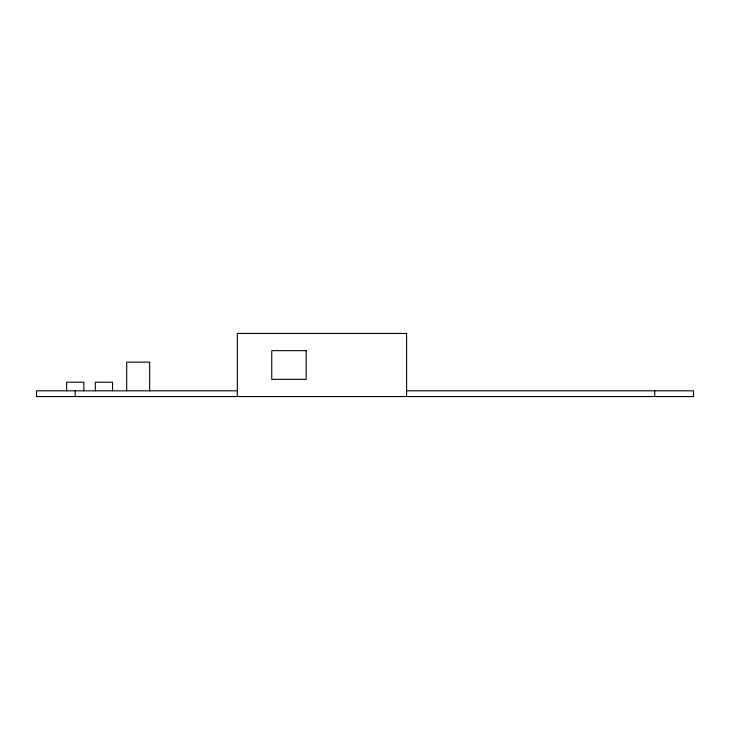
<?xml version="1.0" encoding="UTF-8"?>
<svg xmlns="http://www.w3.org/2000/svg" width="730" height="730" viewBox="0 0 730 730"><rect width="100%" height="100%" fill="white"/><g stroke="black" fill="none" stroke-linecap="round" stroke-linejoin="round"><path stroke-width="1.09" d="M237.332 390.824L36.5 390.824L36.5 396.563L693.5 396.563L693.5 390.824L406.601 390.824M654.764 390.824L654.764 396.563M406.601 396.563L406.601 333.437L237.332 333.437L237.332 396.563M149.659 390.824L149.659 362.135L126.71 362.135L126.71 390.824M112.529 390.824L112.529 382.21L95.311 382.21L95.311 390.824M83.84 390.824L83.84 382.21L66.622 382.21L66.622 390.824M75.236 390.824L75.236 396.563M306.189 350.655L271.761 350.655L271.761 379.345L306.189 379.345L306.189 350.655"/></g></svg>
